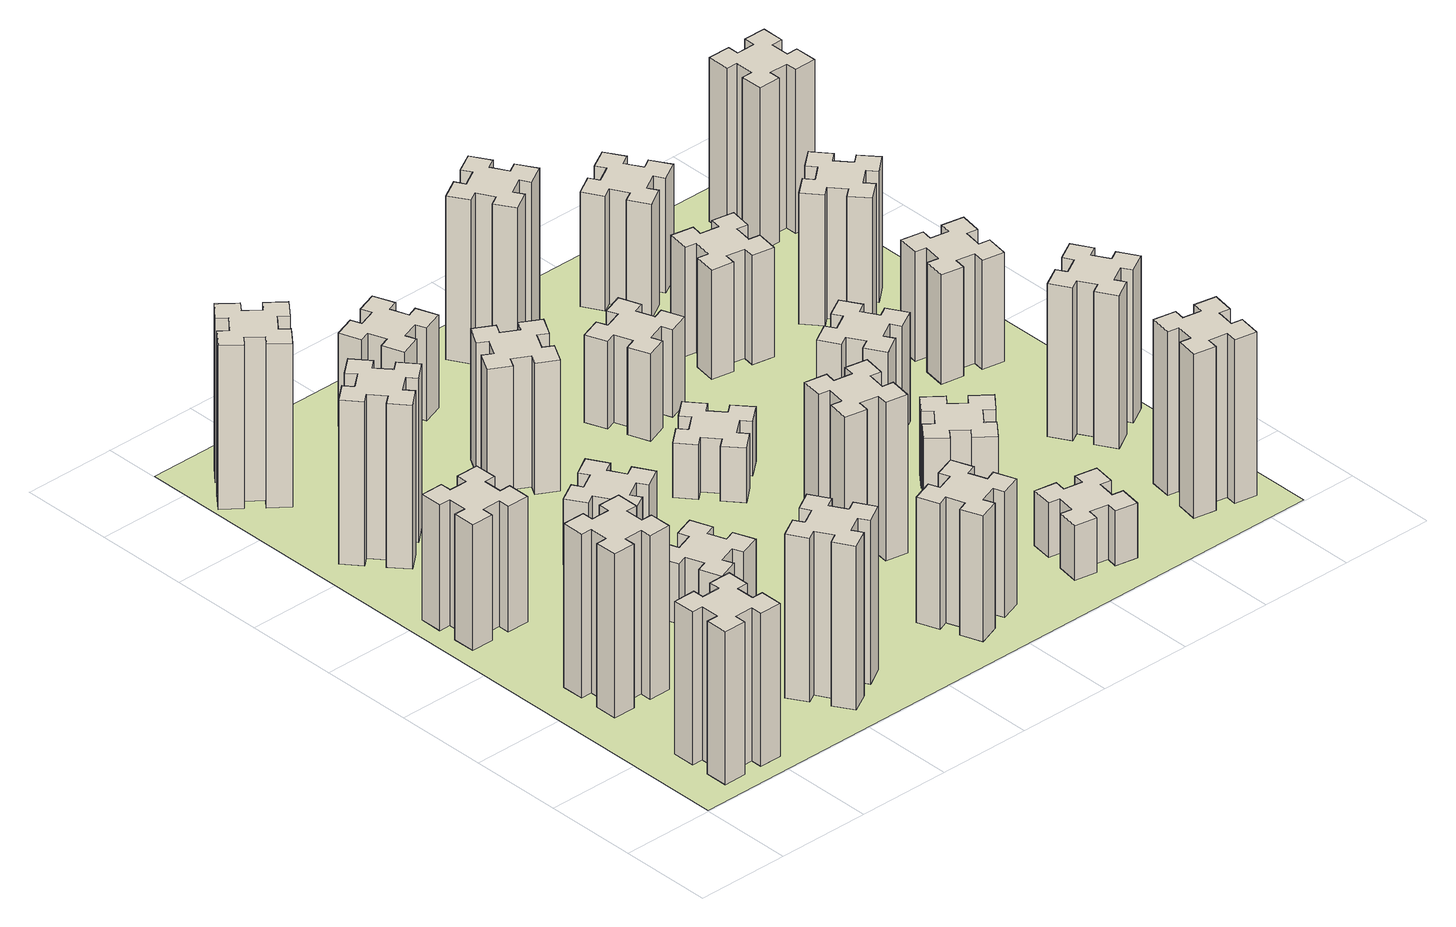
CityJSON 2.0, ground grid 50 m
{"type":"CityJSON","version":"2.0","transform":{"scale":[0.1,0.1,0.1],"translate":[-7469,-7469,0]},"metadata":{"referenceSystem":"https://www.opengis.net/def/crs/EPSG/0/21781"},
"CityObjects":{
"building1":{"type":"Building","attributes":{"class":"1000","function":"1000","usage":"1000","yearOfConstruction":2016,"roofType":"1000","measuredHeight":84,"storeysAboveGround":30,"storeysBelowGround":0},"geometry":[{"type":"Solid","lod":"1","boundaries":[[[[0,1,2,3,4,5,6,7,8,9,10,11,12,13,14,15,16,17,18,19]],[[17,16,20,21]],[[16,15,22,20]],[[15,14,23,22]],[[14,13,24,23]],[[13,12,25,24]],[[12,11,26,25]],[[11,10,27,26]],[[10,9,28,27]],[[9,8,29,28]],[[8,7,30,29]],[[7,6,31,30]],[[6,5,32,31]],[[5,4,33,32]],[[4,3,34,33]],[[3,2,35,34]],[[2,1,36,35]],[[1,0,37,36]],[[0,19,38,37]],[[19,18,39,38]],[[18,17,21,39]],[[24,25,26,27,28,29,30,31,32,33,34,35,36,37,38,39,21,20,22,23]]]]}]},
"building2":{"type":"Building","attributes":{"class":"1000","function":"1000","usage":"1000","yearOfConstruction":2016,"roofType":"1000","measuredHeight":90,"storeysAboveGround":30,"storeysBelowGround":0},"geometry":[{"type":"Solid","lod":"1","boundaries":[[[[40,41,42,43,44,45,46,47,48,49,50,51,52,53,54,55,56,57,58,59]],[[57,56,60,61]],[[56,55,62,60]],[[55,54,63,62]],[[54,53,64,63]],[[53,52,65,64]],[[52,51,66,65]],[[51,50,67,66]],[[50,49,68,67]],[[49,48,69,68]],[[48,47,70,69]],[[47,46,71,70]],[[46,45,72,71]],[[45,44,73,72]],[[44,43,74,73]],[[43,42,75,74]],[[42,41,76,75]],[[41,40,77,76]],[[40,59,78,77]],[[59,58,79,78]],[[58,57,61,79]],[[64,65,66,67,68,69,70,71,72,73,74,75,76,77,78,79,61,60,62,63]]]]}]},
"building3":{"type":"Building","attributes":{"class":"1000","function":"1000","usage":"1000","yearOfConstruction":2016,"roofType":"1000","measuredHeight":69,"storeysAboveGround":30,"storeysBelowGround":0},"geometry":[{"type":"Solid","lod":"1","boundaries":[[[[80,81,82,83,84,85,86,87,88,89,90,91,92,93,94,95,96,97,98,99]],[[97,96,100,101]],[[96,95,102,100]],[[95,94,103,102]],[[94,93,104,103]],[[93,92,105,104]],[[92,91,106,105]],[[91,90,107,106]],[[90,89,108,107]],[[89,88,109,108]],[[88,87,110,109]],[[87,86,111,110]],[[86,85,112,111]],[[85,84,113,112]],[[84,83,114,113]],[[83,82,115,114]],[[82,81,116,115]],[[81,80,117,116]],[[80,99,118,117]],[[99,98,119,118]],[[98,97,101,119]],[[104,105,106,107,108,109,110,111,112,113,114,115,116,117,118,119,101,100,102,103]]]]}]},
"building4":{"type":"Building","attributes":{"class":"1000","function":"1000","usage":"1000","yearOfConstruction":2016,"roofType":"1000","measuredHeight":90,"storeysAboveGround":30,"storeysBelowGround":0},"geometry":[{"type":"Solid","lod":"1","boundaries":[[[[120,121,122,123,124,125,126,127,128,129,130,131,132,133,134,135,136,137,138,139]],[[137,136,140,141]],[[136,135,142,140]],[[135,134,143,142]],[[134,133,144,143]],[[133,132,145,144]],[[132,131,146,145]],[[131,130,147,146]],[[130,129,148,147]],[[129,128,149,148]],[[128,127,150,149]],[[127,126,151,150]],[[126,125,152,151]],[[125,124,153,152]],[[124,123,154,153]],[[123,122,155,154]],[[122,121,156,155]],[[121,120,157,156]],[[120,139,158,157]],[[139,138,159,158]],[[138,137,141,159]],[[144,145,146,147,148,149,150,151,152,153,154,155,156,157,158,159,141,140,142,143]]]]}]},
"building5":{"type":"Building","attributes":{"class":"1000","function":"1000","usage":"1000","yearOfConstruction":2016,"roofType":"1000","measuredHeight":90,"storeysAboveGround":30,"storeysBelowGround":0},"geometry":[{"type":"Solid","lod":"1","boundaries":[[[[160,161,162,163,164,165,166,167,168,169,170,171,172,173,174,175,176,177,178,179]],[[177,176,180,181]],[[176,175,182,180]],[[175,174,183,182]],[[174,173,184,183]],[[173,172,185,184]],[[172,171,186,185]],[[171,170,187,186]],[[170,169,188,187]],[[169,168,189,188]],[[168,167,190,189]],[[167,166,191,190]],[[166,165,192,191]],[[165,164,193,192]],[[164,163,194,193]],[[163,162,195,194]],[[162,161,196,195]],[[161,160,197,196]],[[160,179,198,197]],[[179,178,199,198]],[[178,177,181,199]],[[184,185,186,187,188,189,190,191,192,193,194,195,196,197,198,199,181,180,182,183]]]]}]},
"building6":{"type":"Building","attributes":{"class":"1000","function":"1000","usage":"1000","yearOfConstruction":2016,"roofType":"1000","measuredHeight":90,"storeysAboveGround":30,"storeysBelowGround":0},"geometry":[{"type":"Solid","lod":"1","boundaries":[[[[200,201,202,203,204,205,206,207,208,209,210,211,212,213,214,215,216,217,218,219]],[[217,216,220,221]],[[216,215,222,220]],[[215,214,223,222]],[[214,213,224,223]],[[213,212,225,224]],[[212,211,226,225]],[[211,210,227,226]],[[210,209,228,227]],[[209,208,229,228]],[[208,207,230,229]],[[207,206,231,230]],[[206,205,232,231]],[[205,204,233,232]],[[204,203,234,233]],[[203,202,235,234]],[[202,201,236,235]],[[201,200,237,236]],[[200,219,238,237]],[[219,218,239,238]],[[218,217,221,239]],[[224,225,226,227,228,229,230,231,232,233,234,235,236,237,238,239,221,220,222,223]]]]}]},
"building7":{"type":"Building","attributes":{"class":"1000","function":"1000","usage":"1000","yearOfConstruction":2016,"roofType":"1000","measuredHeight":33,"storeysAboveGround":30,"storeysBelowGround":0},"geometry":[{"type":"Solid","lod":"1","boundaries":[[[[240,241,242,243,244,245,246,247,248,249,250,251,252,253,254,255,256,257,258,259]],[[257,256,260,261]],[[256,255,262,260]],[[255,254,263,262]],[[254,253,264,263]],[[253,252,265,264]],[[252,251,266,265]],[[251,250,267,266]],[[250,249,268,267]],[[249,248,269,268]],[[248,247,270,269]],[[247,246,271,270]],[[246,245,272,271]],[[245,244,273,272]],[[244,243,274,273]],[[243,242,275,274]],[[242,241,276,275]],[[241,240,277,276]],[[240,259,278,277]],[[259,258,279,278]],[[258,257,261,279]],[[264,265,266,267,268,269,270,271,272,273,274,275,276,277,278,279,261,260,262,263]]]]}]},
"building8":{"type":"Building","attributes":{"class":"1000","function":"1000","usage":"1000","yearOfConstruction":2016,"roofType":"1000","measuredHeight":36,"storeysAboveGround":30,"storeysBelowGround":0},"geometry":[{"type":"Solid","lod":"1","boundaries":[[[[280,281,282,283,284,285,286,287,288,289,290,291,292,293,294,295,296,297,298,299]],[[297,296,300,301]],[[296,295,302,300]],[[295,294,303,302]],[[294,293,304,303]],[[293,292,305,304]],[[292,291,306,305]],[[291,290,307,306]],[[290,289,308,307]],[[289,288,309,308]],[[288,287,310,309]],[[287,286,311,310]],[[286,285,312,311]],[[285,284,313,312]],[[284,283,314,313]],[[283,282,315,314]],[[282,281,316,315]],[[281,280,317,316]],[[280,299,318,317]],[[299,298,319,318]],[[298,297,301,319]],[[304,305,306,307,308,309,310,311,312,313,314,315,316,317,318,319,301,300,302,303]]]]}]},
"building9":{"type":"Building","attributes":{"class":"1000","function":"1000","usage":"1000","yearOfConstruction":2016,"roofType":"1000","measuredHeight":72,"storeysAboveGround":30,"storeysBelowGround":0},"geometry":[{"type":"Solid","lod":"1","boundaries":[[[[320,321,322,323,324,325,326,327,328,329,330,331,332,333,334,335,336,337,338,339]],[[337,336,340,341]],[[336,335,342,340]],[[335,334,343,342]],[[334,333,344,343]],[[333,332,345,344]],[[332,331,346,345]],[[331,330,347,346]],[[330,329,348,347]],[[329,328,349,348]],[[328,327,350,349]],[[327,326,351,350]],[[326,325,352,351]],[[325,324,353,352]],[[324,323,354,353]],[[323,322,355,354]],[[322,321,356,355]],[[321,320,357,356]],[[320,339,358,357]],[[339,338,359,358]],[[338,337,341,359]],[[344,345,346,347,348,349,350,351,352,353,354,355,356,357,358,359,341,340,342,343]]]]}]},
"building10":{"type":"Building","attributes":{"class":"1000","function":"1000","usage":"1000","yearOfConstruction":2016,"roofType":"1000","measuredHeight":69,"storeysAboveGround":30,"storeysBelowGround":0},"geometry":[{"type":"Solid","lod":"1","boundaries":[[[[360,361,362,363,364,365,366,367,368,369,370,371,372,373,374,375,376,377,378,379]],[[377,376,380,381]],[[376,375,382,380]],[[375,374,383,382]],[[374,373,384,383]],[[373,372,385,384]],[[372,371,386,385]],[[371,370,387,386]],[[370,369,388,387]],[[369,368,389,388]],[[368,367,390,389]],[[367,366,391,390]],[[366,365,392,391]],[[365,364,393,392]],[[364,363,394,393]],[[363,362,395,394]],[[362,361,396,395]],[[361,360,397,396]],[[360,379,398,397]],[[379,378,399,398]],[[378,377,381,399]],[[384,385,386,387,388,389,390,391,392,393,394,395,396,397,398,399,381,380,382,383]]]]}]},
"building11":{"type":"Building","attributes":{"class":"1000","function":"1000","usage":"1000","yearOfConstruction":2016,"roofType":"1000","measuredHeight":51,"storeysAboveGround":30,"storeysBelowGround":0},"geometry":[{"type":"Solid","lod":"1","boundaries":[[[[400,401,402,403,404,405,406,407,408,409,410,411,412,413,414,415,416,417,418,419]],[[417,416,420,421]],[[416,415,422,420]],[[415,414,423,422]],[[414,413,424,423]],[[413,412,425,424]],[[412,411,426,425]],[[411,410,427,426]],[[410,409,428,427]],[[409,408,429,428]],[[408,407,430,429]],[[407,406,431,430]],[[406,405,432,431]],[[405,404,433,432]],[[404,403,434,433]],[[403,402,435,434]],[[402,401,436,435]],[[401,400,437,436]],[[400,419,438,437]],[[419,418,439,438]],[[418,417,421,439]],[[424,425,426,427,428,429,430,431,432,433,434,435,436,437,438,439,421,420,422,423]]]]}]},
"building12":{"type":"Building","attributes":{"class":"1000","function":"1000","usage":"1000","yearOfConstruction":2016,"roofType":"1000","measuredHeight":87,"storeysAboveGround":30,"storeysBelowGround":0},"geometry":[{"type":"Solid","lod":"1","boundaries":[[[[440,441,442,443,444,445,446,447,448,449,450,451,452,453,454,455,456,457,458,459]],[[457,456,460,461]],[[456,455,462,460]],[[455,454,463,462]],[[454,453,464,463]],[[453,452,465,464]],[[452,451,466,465]],[[451,450,467,466]],[[450,449,468,467]],[[449,448,469,468]],[[448,447,470,469]],[[447,446,471,470]],[[446,445,472,471]],[[445,444,473,472]],[[444,443,474,473]],[[443,442,475,474]],[[442,441,476,475]],[[441,440,477,476]],[[440,459,478,477]],[[459,458,479,478]],[[458,457,461,479]],[[464,465,466,467,468,469,470,471,472,473,474,475,476,477,478,479,461,460,462,463]]]]}]},
"building13":{"type":"Building","attributes":{"class":"1000","function":"1000","usage":"1000","yearOfConstruction":2016,"roofType":"1000","measuredHeight":30,"storeysAboveGround":30,"storeysBelowGround":0},"geometry":[{"type":"Solid","lod":"1","boundaries":[[[[480,481,482,483,484,485,486,487,488,489,490,491,492,493,494,495,496,497,498,499]],[[497,496,500,501]],[[496,495,502,500]],[[495,494,503,502]],[[494,493,504,503]],[[493,492,505,504]],[[492,491,506,505]],[[491,490,507,506]],[[490,489,508,507]],[[489,488,509,508]],[[488,487,510,509]],[[487,486,511,510]],[[486,485,512,511]],[[485,484,513,512]],[[484,483,514,513]],[[483,482,515,514]],[[482,481,516,515]],[[481,480,517,516]],[[480,499,518,517]],[[499,498,519,518]],[[498,497,501,519]],[[504,505,506,507,508,509,510,511,512,513,514,515,516,517,518,519,501,500,502,503]]]]}]},
"building14":{"type":"Building","attributes":{"class":"1000","function":"1000","usage":"1000","yearOfConstruction":2016,"roofType":"1000","measuredHeight":48,"storeysAboveGround":30,"storeysBelowGround":0},"geometry":[{"type":"Solid","lod":"1","boundaries":[[[[520,521,522,523,524,525,526,527,528,529,530,531,532,533,534,535,536,537,538,539]],[[537,536,540,541]],[[536,535,542,540]],[[535,534,543,542]],[[534,533,544,543]],[[533,532,545,544]],[[532,531,546,545]],[[531,530,547,546]],[[530,529,548,547]],[[529,528,549,548]],[[528,527,550,549]],[[527,526,551,550]],[[526,525,552,551]],[[525,524,553,552]],[[524,523,554,553]],[[523,522,555,554]],[[522,521,556,555]],[[521,520,557,556]],[[520,539,558,557]],[[539,538,559,558]],[[538,537,541,559]],[[544,545,546,547,548,549,550,551,552,553,554,555,556,557,558,559,541,540,542,543]]]]}]},
"building15":{"type":"Building","attributes":{"class":"1000","function":"1000","usage":"1000","yearOfConstruction":2016,"roofType":"1000","measuredHeight":30,"storeysAboveGround":30,"storeysBelowGround":0},"geometry":[{"type":"Solid","lod":"1","boundaries":[[[[560,561,562,563,564,565,566,567,568,569,570,571,572,573,574,575,576,577,578,579]],[[577,576,580,581]],[[576,575,582,580]],[[575,574,583,582]],[[574,573,584,583]],[[573,572,585,584]],[[572,571,586,585]],[[571,570,587,586]],[[570,569,588,587]],[[569,568,589,588]],[[568,567,590,589]],[[567,566,591,590]],[[566,565,592,591]],[[565,564,593,592]],[[564,563,594,593]],[[563,562,595,594]],[[562,561,596,595]],[[561,560,597,596]],[[560,579,598,597]],[[579,578,599,598]],[[578,577,581,599]],[[584,585,586,587,588,589,590,591,592,593,594,595,596,597,598,599,581,580,582,583]]]]}]},
"building16":{"type":"Building","attributes":{"class":"1000","function":"1000","usage":"1000","yearOfConstruction":2016,"roofType":"1000","measuredHeight":90,"storeysAboveGround":30,"storeysBelowGround":0},"geometry":[{"type":"Solid","lod":"1","boundaries":[[[[600,601,602,603,604,605,606,607,608,609,610,611,612,613,614,615,616,617,618,619]],[[617,616,620,621]],[[616,615,622,620]],[[615,614,623,622]],[[614,613,624,623]],[[613,612,625,624]],[[612,611,626,625]],[[611,610,627,626]],[[610,609,628,627]],[[609,608,629,628]],[[608,607,630,629]],[[607,606,631,630]],[[606,605,632,631]],[[605,604,633,632]],[[604,603,634,633]],[[603,602,635,634]],[[602,601,636,635]],[[601,600,637,636]],[[600,619,638,637]],[[619,618,639,638]],[[618,617,621,639]],[[624,625,626,627,628,629,630,631,632,633,634,635,636,637,638,639,621,620,622,623]]]]}]},
"building17":{"type":"Building","attributes":{"class":"1000","function":"1000","usage":"1000","yearOfConstruction":2016,"roofType":"1000","measuredHeight":42,"storeysAboveGround":30,"storeysBelowGround":0},"geometry":[{"type":"Solid","lod":"1","boundaries":[[[[640,641,642,643,644,645,646,647,648,649,650,651,652,653,654,655,656,657,658,659]],[[657,656,660,661]],[[656,655,662,660]],[[655,654,663,662]],[[654,653,664,663]],[[653,652,665,664]],[[652,651,666,665]],[[651,650,667,666]],[[650,649,668,667]],[[649,648,669,668]],[[648,647,670,669]],[[647,646,671,670]],[[646,645,672,671]],[[645,644,673,672]],[[644,643,674,673]],[[643,642,675,674]],[[642,641,676,675]],[[641,640,677,676]],[[640,659,678,677]],[[659,658,679,678]],[[658,657,661,679]],[[664,665,666,667,668,669,670,671,672,673,674,675,676,677,678,679,661,660,662,663]]]]}]},
"building18":{"type":"Building","attributes":{"class":"1000","function":"1000","usage":"1000","yearOfConstruction":2016,"roofType":"1000","measuredHeight":60,"storeysAboveGround":30,"storeysBelowGround":0},"geometry":[{"type":"Solid","lod":"1","boundaries":[[[[680,681,682,683,684,685,686,687,688,689,690,691,692,693,694,695,696,697,698,699]],[[697,696,700,701]],[[696,695,702,700]],[[695,694,703,702]],[[694,693,704,703]],[[693,692,705,704]],[[692,691,706,705]],[[691,690,707,706]],[[690,689,708,707]],[[689,688,709,708]],[[688,687,710,709]],[[687,686,711,710]],[[686,685,712,711]],[[685,684,713,712]],[[684,683,714,713]],[[683,682,715,714]],[[682,681,716,715]],[[681,680,717,716]],[[680,699,718,717]],[[699,698,719,718]],[[698,697,701,719]],[[704,705,706,707,708,709,710,711,712,713,714,715,716,717,718,719,701,700,702,703]]]]}]},
"building19":{"type":"Building","attributes":{"class":"1000","function":"1000","usage":"1000","yearOfConstruction":2016,"roofType":"1000","measuredHeight":60,"storeysAboveGround":30,"storeysBelowGround":0},"geometry":[{"type":"Solid","lod":"1","boundaries":[[[[720,721,722,723,724,725,726,727,728,729,730,731,732,733,734,735,736,737,738,739]],[[737,736,740,741]],[[736,735,742,740]],[[735,734,743,742]],[[734,733,744,743]],[[733,732,745,744]],[[732,731,746,745]],[[731,730,747,746]],[[730,729,748,747]],[[729,728,749,748]],[[728,727,750,749]],[[727,726,751,750]],[[726,725,752,751]],[[725,724,753,752]],[[724,723,754,753]],[[723,722,755,754]],[[722,721,756,755]],[[721,720,757,756]],[[720,739,758,757]],[[739,738,759,758]],[[738,737,741,759]],[[744,745,746,747,748,749,750,751,752,753,754,755,756,757,758,759,741,740,742,743]]]]}]},
"building20":{"type":"Building","attributes":{"class":"1000","function":"1000","usage":"1000","yearOfConstruction":2016,"roofType":"1000","measuredHeight":90,"storeysAboveGround":30,"storeysBelowGround":0},"geometry":[{"type":"Solid","lod":"1","boundaries":[[[[760,761,762,763,764,765,766,767,768,769,770,771,772,773,774,775,776,777,778,779]],[[777,776,780,781]],[[776,775,782,780]],[[775,774,783,782]],[[774,773,784,783]],[[773,772,785,784]],[[772,771,786,785]],[[771,770,787,786]],[[770,769,788,787]],[[769,768,789,788]],[[768,767,790,789]],[[767,766,791,790]],[[766,765,792,791]],[[765,764,793,792]],[[764,763,794,793]],[[763,762,795,794]],[[762,761,796,795]],[[761,760,797,796]],[[760,779,798,797]],[[779,778,799,798]],[[778,777,781,799]],[[784,785,786,787,788,789,790,791,792,793,794,795,796,797,798,799,781,780,782,783]]]]}]},
"building21":{"type":"Building","attributes":{"class":"1000","function":"1000","usage":"1000","yearOfConstruction":2016,"roofType":"1000","measuredHeight":63,"storeysAboveGround":30,"storeysBelowGround":0},"geometry":[{"type":"Solid","lod":"1","boundaries":[[[[800,801,802,803,804,805,806,807,808,809,810,811,812,813,814,815,816,817,818,819]],[[817,816,820,821]],[[816,815,822,820]],[[815,814,823,822]],[[814,813,824,823]],[[813,812,825,824]],[[812,811,826,825]],[[811,810,827,826]],[[810,809,828,827]],[[809,808,829,828]],[[808,807,830,829]],[[807,806,831,830]],[[806,805,832,831]],[[805,804,833,832]],[[804,803,834,833]],[[803,802,835,834]],[[802,801,836,835]],[[801,800,837,836]],[[800,819,838,837]],[[819,818,839,838]],[[818,817,821,839]],[[824,825,826,827,828,829,830,831,832,833,834,835,836,837,838,839,821,820,822,823]]]]}]},
"building22":{"type":"Building","attributes":{"class":"1000","function":"1000","usage":"1000","yearOfConstruction":2016,"roofType":"1000","measuredHeight":84,"storeysAboveGround":30,"storeysBelowGround":0},"geometry":[{"type":"Solid","lod":"1","boundaries":[[[[840,841,842,843,844,845,846,847,848,849,850,851,852,853,854,855,856,857,858,859]],[[857,856,860,861]],[[856,855,862,860]],[[855,854,863,862]],[[854,853,864,863]],[[853,852,865,864]],[[852,851,866,865]],[[851,850,867,866]],[[850,849,868,867]],[[849,848,869,868]],[[848,847,870,869]],[[847,846,871,870]],[[846,845,872,871]],[[845,844,873,872]],[[844,843,874,873]],[[843,842,875,874]],[[842,841,876,875]],[[841,840,877,876]],[[840,859,878,877]],[[859,858,879,878]],[[858,857,861,879]],[[864,865,866,867,868,869,870,871,872,873,874,875,876,877,878,879,861,860,862,863]]]]}]},
"building23":{"type":"Building","attributes":{"class":"1000","function":"1000","usage":"1000","yearOfConstruction":2016,"roofType":"1000","measuredHeight":60,"storeysAboveGround":30,"storeysBelowGround":0},"geometry":[{"type":"Solid","lod":"1","boundaries":[[[[880,881,882,883,884,885,886,887,888,889,890,891,892,893,894,895,896,897,898,899]],[[897,896,900,901]],[[896,895,902,900]],[[895,894,903,902]],[[894,893,904,903]],[[893,892,905,904]],[[892,891,906,905]],[[891,890,907,906]],[[890,889,908,907]],[[889,888,909,908]],[[888,887,910,909]],[[887,886,911,910]],[[886,885,912,911]],[[885,884,913,912]],[[884,883,914,913]],[[883,882,915,914]],[[882,881,916,915]],[[881,880,917,916]],[[880,899,918,917]],[[899,898,919,918]],[[898,897,901,919]],[[904,905,906,907,908,909,910,911,912,913,914,915,916,917,918,919,901,900,902,903]]]]}]},
"building24":{"type":"Building","attributes":{"class":"1000","function":"1000","usage":"1000","yearOfConstruction":2016,"roofType":"1000","measuredHeight":72,"storeysAboveGround":30,"storeysBelowGround":0},"geometry":[{"type":"Solid","lod":"1","boundaries":[[[[920,921,922,923,924,925,926,927,928,929,930,931,932,933,934,935,936,937,938,939]],[[937,936,940,941]],[[936,935,942,940]],[[935,934,943,942]],[[934,933,944,943]],[[933,932,945,944]],[[932,931,946,945]],[[931,930,947,946]],[[930,929,948,947]],[[929,928,949,948]],[[928,927,950,949]],[[927,926,951,950]],[[926,925,952,951]],[[925,924,953,952]],[[924,923,954,953]],[[923,922,955,954]],[[922,921,956,955]],[[921,920,957,956]],[[920,939,958,957]],[[939,938,959,958]],[[938,937,941,959]],[[944,945,946,947,948,949,950,951,952,953,954,955,956,957,958,959,941,940,942,943]]]]}]},
"building25":{"type":"Building","attributes":{"class":"1000","function":"1000","usage":"1000","yearOfConstruction":2016,"roofType":"1000","measuredHeight":90,"storeysAboveGround":30,"storeysBelowGround":0},"geometry":[{"type":"Solid","lod":"1","boundaries":[[[[960,961,962,963,964,965,966,967,968,969,970,971,972,973,974,975,976,977,978,979]],[[977,976,980,981]],[[976,975,982,980]],[[975,974,983,982]],[[974,973,984,983]],[[973,972,985,984]],[[972,971,986,985]],[[971,970,987,986]],[[970,969,988,987]],[[969,968,989,988]],[[968,967,990,989]],[[967,966,991,990]],[[966,965,992,991]],[[965,964,993,992]],[[964,963,994,993]],[[963,962,995,994]],[[962,961,996,995]],[[961,960,997,996]],[[960,979,998,997]],[[979,978,999,998]],[[978,977,981,999]],[[984,985,986,987,988,989,990,991,992,993,994,995,996,997,998,999,981,980,982,983]]]]}]},
"landuse1":{"type":"LandUse","attributes":{"name":"plot1","function":"1010"},"geometry":[{"type":"MultiSurface","lod":"1","boundaries":[[[1000,1001,1002,1003]]]}]}
},
"vertices":[
[265,325,0],[265,225,0],[205,225,0],[205,105,0],[325,105,0],[325,165,0],[425,165,0],[425,105,0],[545,105,0],[545,225,0],[485,225,0],[485,325,0],[545,325,0],[545,445,0],[425,445,0],[425,385,0],[325,385,0],[325,445,0],[205,445,0],[205,325,0],[325,385,840],[325,445,840],[425,385,840],[425,445,840],[545,445,840],[545,325,840],[485,325,840],[485,225,840],[545,225,840],[545,105,840],[425,105,840],[425,165,840],[325,165,840],[325,105,840],[205,105,840],[205,225,840],[265,225,840],[265,325,840],[205,325,840],[205,445,840],
[265,1065,0],[265,965,0],[205,965,0],[205,845,0],[325,845,0],[325,905,0],[425,905,0],[425,845,0],[545,845,0],[545,965,0],[485,965,0],[485,1065,0],[545,1065,0],[545,1185,0],[425,1185,0],[425,1125,0],[325,1125,0],[325,1185,0],[205,1185,0],[205,1065,0],[325,1125,900],[325,1185,900],[425,1125,900],[425,1185,900],[545,1185,900],[545,1065,900],[485,1065,900],[485,965,900],[545,965,900],[545,845,900],[425,845,900],[425,905,900],[325,905,900],[325,845,900],[205,845,900],[205,965,900],[265,965,900],[265,1065,900],[205,1065,900],[205,1185,900],
[325,1965,0],[225,1965,0],[225,2025,0],[105,2025,0],[105,1905,0],[165,1905,0],[165,1805,0],[105,1805,0],[105,1685,0],[225,1685,0],[225,1745,0],[325,1745,0],[325,1685,0],[445,1685,0],[445,1805,0],[385,1805,0],[385,1905,0],[445,1905,0],[445,2025,0],[325,2025,0],[385,1905,690],[445,1905,690],[385,1805,690],[445,1805,690],[445,1685,690],[325,1685,690],[325,1745,690],[225,1745,690],[225,1685,690],[105,1685,690],[105,1805,690],[165,1805,690],[165,1905,690],[105,1905,690],[105,2025,690],[225,2025,690],[225,1965,690],[325,1965,690],[325,2025,690],[445,2025,690],
[492,2628,0],[427,2704,0],[473,2743,0],[396,2835,0],[304,2758,0],[343,2712,0],[266,2647,0],[228,2693,0],[136,2616,0],[213,2524,0],[259,2563,0],[323,2486,0],[277,2448,0],[354,2356,0],[446,2433,0],[408,2479,0],[484,2543,0],[523,2497,0],[615,2574,0],[538,2666,0],[484,2543,900],[523,2497,900],[408,2479,900],[446,2433,900],[354,2356,900],[277,2448,900],[323,2486,900],[259,2563,900],[213,2524,900],[136,2616,900],[228,2693,900],[266,2647,900],[343,2712,900],[304,2758,900],[396,2835,900],[473,2743,900],[427,2704,900],[492,2628,900],[538,2666,900],[615,2574,900],
[1127,255,0],[1214,305,0],[1244,253,0],[1348,313,0],[1288,417,0],[1236,387,0],[1186,474,0],[1238,504,0],[1178,608,0],[1074,548,0],[1104,496,0],[1017,446,0],[987,498,0],[883,438,0],[943,334,0],[995,364,0],[1045,277,0],[993,247,0],[1053,143,0],[1157,203,0],[1045,277,900],[993,247,900],[995,364,900],[943,334,900],[883,438,900],[987,498,900],[1017,446,900],[1104,496,900],[1074,548,900],[1178,608,900],[1238,504,900],[1186,474,900],[1236,387,900],[1288,417,900],[1348,313,900],[1244,253,900],[1214,305,900],[1127,255,900],[1157,203,900],[1053,143,900],
[384,3387,0],[308,3452,0],[346,3498,0],[254,3575,0],[177,3483,0],[223,3444,0],[159,3368,0],[113,3406,0],[36,3314,0],[128,3237,0],[166,3283,0],[243,3219,0],[204,3173,0],[296,3096,0],[373,3188,0],[327,3226,0],[392,3303,0],[438,3264,0],[515,3356,0],[423,3433,0],[392,3303,900],[438,3264,900],[327,3226,900],[373,3188,900],[296,3096,900],[204,3173,900],[243,3219,900],[166,3283,900],[128,3237,900],[36,3314,900],[113,3406,900],[159,3368,900],[223,3444,900],[177,3483,900],[254,3575,900],[346,3498,900],[308,3452,900],[384,3387,900],[423,3433,900],[515,3356,900],
[1125,1336,0],[1031,1302,0],[1010,1358,0],[897,1317,0],[939,1204,0],[995,1225,0],[1029,1131,0],[973,1110,0],[1014,997,0],[1127,1039,0],[1106,1095,0],[1200,1129,0],[1220,1073,0],[1333,1114,0],[1292,1227,0],[1236,1206,0],[1202,1300,0],[1258,1320,0],[1217,1433,0],[1104,1392,0],[1202,1300,330],[1258,1320,330],[1236,1206,330],[1292,1227,330],[1333,1114,330],[1220,1073,330],[1200,1129,330],[1106,1095,330],[1127,1039,330],[1014,997,330],[973,1110,330],[1029,1131,330],[995,1225,330],[939,1204,330],[897,1317,330],[1010,1358,330],[1031,1302,330],[1125,1336,330],[1104,1392,330],[1217,1433,330],
[995,1844,0],[1045,1757,0],[993,1727,0],[1053,1623,0],[1157,1683,0],[1127,1735,0],[1214,1785,0],[1244,1733,0],[1348,1793,0],[1288,1897,0],[1236,1867,0],[1186,1954,0],[1238,1984,0],[1178,2088,0],[1074,2028,0],[1104,1976,0],[1017,1926,0],[987,1978,0],[883,1918,0],[943,1814,0],[1017,1926,360],[987,1978,360],[1104,1976,360],[1074,2028,360],[1178,2088,360],[1238,1984,360],[1186,1954,360],[1236,1867,360],[1288,1897,360],[1348,1793,360],[1244,1733,360],[1214,1785,360],[1127,1735,360],[1157,1683,360],[1053,1623,360],[993,1727,360],[1045,1757,360],[995,1844,360],[943,1814,360],[883,1918,360],
[1314,2666,0],[1227,2716,0],[1257,2768,0],[1153,2828,0],[1093,2724,0],[1145,2694,0],[1095,2607,0],[1043,2637,0],[983,2533,0],[1087,2473,0],[1117,2525,0],[1204,2475,0],[1174,2423,0],[1278,2363,0],[1338,2467,0],[1286,2497,0],[1336,2584,0],[1388,2554,0],[1448,2658,0],[1344,2718,0],[1336,2584,720],[1388,2554,720],[1286,2497,720],[1338,2467,720],[1278,2363,720],[1174,2423,720],[1204,2475,720],[1117,2525,720],[1087,2473,720],[983,2533,720],[1043,2637,720],[1095,2607,720],[1145,2694,720],[1093,2724,720],[1153,2828,720],[1257,2768,720],[1227,2716,720],[1314,2666,720],[1344,2718,720],[1448,2658,720],
[1965,496,0],[1871,462,0],[1850,518,0],[1737,477,0],[1779,364,0],[1835,385,0],[1869,291,0],[1813,270,0],[1854,157,0],[1967,199,0],[1946,255,0],[2040,289,0],[2060,233,0],[2173,274,0],[2132,387,0],[2076,366,0],[2042,460,0],[2098,480,0],[2057,593,0],[1944,552,0],[2042,460,690],[2098,480,690],[2076,366,690],[2132,387,690],[2173,274,690],[2060,233,690],[2040,289,690],[1946,255,690],[1967,199,690],[1854,157,690],[1813,270,690],[1869,291,690],[1835,385,690],[1779,364,690],[1737,477,690],[1850,518,690],[1871,462,690],[1965,496,690],[1944,552,690],[2057,593,690],
[1125,3456,0],[1031,3422,0],[1010,3478,0],[897,3437,0],[939,3324,0],[995,3345,0],[1029,3251,0],[973,3230,0],[1014,3117,0],[1127,3159,0],[1106,3215,0],[1200,3249,0],[1220,3193,0],[1333,3234,0],[1292,3347,0],[1236,3326,0],[1202,3420,0],[1258,3440,0],[1217,3553,0],[1104,3512,0],[1202,3420,510],[1258,3440,510],[1236,3326,510],[1292,3347,510],[1333,3234,510],[1220,3193,510],[1200,3249,510],[1106,3215,510],[1127,3159,510],[1014,3117,510],[973,3230,510],[1029,3251,510],[995,3345,510],[939,3324,510],[897,3437,510],[1010,3478,510],[1031,3422,510],[1125,3456,510],[1104,3512,510],[1217,3553,510],
[2055,1047,0],[2072,1145,0],[2131,1135,0],[2152,1253,0],[2034,1274,0],[2024,1215,0],[1925,1232,0],[1936,1291,0],[1817,1312,0],[1797,1194,0],[1856,1184,0],[1838,1085,0],[1779,1096,0],[1758,977,0],[1877,957,0],[1887,1016,0],[1985,998,0],[1975,939,0],[2093,918,0],[2114,1037,0],[1985,998,870],[1975,939,870],[1887,1016,870],[1877,957,870],[1758,977,870],[1779,1096,870],[1838,1085,870],[1856,1184,870],[1797,1194,870],[1817,1312,870],[1936,1291,870],[1925,1232,870],[2024,1215,870],[2034,1274,870],[2152,1253,870],[2131,1135,870],[2072,1145,870],[2055,1047,870],[2114,1037,870],[2093,918,870],
[1972,1988,0],[1907,2064,0],[1953,2103,0],[1876,2195,0],[1784,2118,0],[1823,2072,0],[1746,2007,0],[1708,2053,0],[1616,1976,0],[1693,1884,0],[1739,1923,0],[1803,1846,0],[1757,1808,0],[1834,1716,0],[1926,1793,0],[1888,1839,0],[1964,1903,0],[2003,1857,0],[2095,1934,0],[2018,2026,0],[1964,1903,300],[2003,1857,300],[1888,1839,300],[1926,1793,300],[1834,1716,300],[1757,1808,300],[1803,1846,300],[1739,1923,300],[1693,1884,300],[1616,1976,300],[1708,2053,300],[1746,2007,300],[1823,2072,300],[1784,2118,300],[1876,2195,300],[1953,2103,300],[1907,2064,300],[1972,1988,300],[2018,2026,300],[2095,1934,300],
[1946,2475,0],[2040,2509,0],[2060,2453,0],[2173,2494,0],[2132,2607,0],[2076,2586,0],[2042,2680,0],[2098,2700,0],[2057,2813,0],[1944,2772,0],[1965,2716,0],[1871,2682,0],[1850,2738,0],[1737,2697,0],[1779,2584,0],[1835,2605,0],[1869,2511,0],[1813,2490,0],[1854,2377,0],[1967,2419,0],[1869,2511,480],[1813,2490,480],[1835,2605,480],[1779,2584,480],[1737,2697,480],[1850,2738,480],[1871,2682,480],[1965,2716,480],[1944,2772,480],[2057,2813,480],[2098,2700,480],[2042,2680,480],[2076,2586,480],[2132,2607,480],[2173,2494,480],[2060,2453,480],[2040,2509,480],[1946,2475,480],[1967,2419,480],[1854,2377,480],
[2596,444,0],[2578,345,0],[2519,356,0],[2498,237,0],[2617,217,0],[2627,276,0],[2725,258,0],[2715,199,0],[2833,178,0],[2854,297,0],[2795,307,0],[2812,405,0],[2871,395,0],[2892,513,0],[2774,534,0],[2764,475,0],[2665,492,0],[2676,551,0],[2557,572,0],[2537,454,0],[2665,492,300],[2676,551,300],[2764,475,300],[2774,534,300],[2892,513,300],[2871,395,300],[2812,405,300],[2795,307,300],[2854,297,300],[2833,178,300],[2715,199,300],[2725,258,300],[2627,276,300],[2617,217,300],[2498,237,300],[2519,356,300],[2578,345,300],[2596,444,300],[2537,454,300],[2557,572,300],
[1844,3556,0],[1757,3506,0],[1727,3558,0],[1623,3498,0],[1683,3394,0],[1735,3424,0],[1785,3337,0],[1733,3307,0],[1793,3203,0],[1897,3263,0],[1867,3315,0],[1954,3365,0],[1984,3313,0],[2088,3373,0],[2028,3477,0],[1976,3447,0],[1926,3534,0],[1978,3564,0],[1918,3668,0],[1814,3608,0],[1926,3534,900],[1978,3564,900],[1976,3447,900],[2028,3477,900],[2088,3373,900],[1984,3313,900],[1954,3365,900],[1867,3315,900],[1897,3263,900],[1793,3203,900],[1733,3307,900],[1785,3337,900],[1735,3424,900],[1683,3394,900],[1623,3498,900],[1727,3558,900],[1757,3506,900],[1844,3556,900],[1814,3608,900],[1918,3668,900],
[2647,1006,0],[2712,1083,0],[2758,1044,0],[2835,1136,0],[2743,1213,0],[2704,1167,0],[2628,1232,0],[2666,1278,0],[2574,1355,0],[2497,1263,0],[2543,1224,0],[2479,1148,0],[2433,1186,0],[2356,1094,0],[2448,1017,0],[2486,1063,0],[2563,999,0],[2524,953,0],[2616,876,0],[2693,968,0],[2563,999,420],[2524,953,420],[2486,1063,420],[2448,1017,420],[2356,1094,420],[2433,1186,420],[2479,1148,420],[2543,1224,420],[2497,1263,420],[2574,1355,420],[2666,1278,420],[2628,1232,420],[2704,1167,420],[2743,1213,420],[2835,1136,420],[2758,1044,420],[2712,1083,420],[2647,1006,420],[2693,968,420],[2616,876,420],
[2475,1744,0],[2525,1657,0],[2473,1627,0],[2533,1523,0],[2637,1583,0],[2607,1635,0],[2694,1685,0],[2724,1633,0],[2828,1693,0],[2768,1797,0],[2716,1767,0],[2666,1854,0],[2718,1884,0],[2658,1988,0],[2554,1928,0],[2584,1876,0],[2497,1826,0],[2467,1878,0],[2363,1818,0],[2423,1714,0],[2497,1826,600],[2467,1878,600],[2584,1876,600],[2554,1928,600],[2658,1988,600],[2718,1884,600],[2666,1854,600],[2716,1767,600],[2768,1797,600],[2828,1693,600],[2724,1633,600],[2694,1685,600],[2607,1635,600],[2637,1583,600],[2533,1523,600],[2473,1627,600],[2525,1657,600],[2475,1744,600],[2423,1714,600],[2363,1818,600],
[2664,2795,0],[2565,2812,0],[2576,2871,0],[2457,2892,0],[2437,2774,0],[2496,2764,0],[2478,2665,0],[2419,2676,0],[2398,2557,0],[2517,2537,0],[2527,2596,0],[2625,2578,0],[2615,2519,0],[2733,2498,0],[2754,2617,0],[2695,2627,0],[2712,2725,0],[2771,2715,0],[2792,2833,0],[2674,2854,0],[2712,2725,600],[2771,2715,600],[2695,2627,600],[2754,2617,600],[2733,2498,600],[2615,2519,600],[2625,2578,600],[2527,2596,600],[2517,2537,600],[2398,2557,600],[2419,2676,600],[2478,2665,600],[2496,2764,600],[2437,2774,600],[2457,2892,600],[2576,2871,600],[2565,2812,600],[2664,2795,600],[2674,2854,600],[2792,2833,600],
[3504,475,0],[3405,492,0],[3416,551,0],[3297,572,0],[3277,454,0],[3336,444,0],[3318,345,0],[3259,356,0],[3238,237,0],[3357,217,0],[3367,276,0],[3465,258,0],[3455,199,0],[3573,178,0],[3594,297,0],[3535,307,0],[3552,405,0],[3611,395,0],[3632,513,0],[3514,534,0],[3552,405,900],[3611,395,900],[3535,307,900],[3594,297,900],[3573,178,900],[3455,199,900],[3465,258,900],[3367,276,900],[3357,217,900],[3238,237,900],[3259,356,900],[3318,345,900],[3336,444,900],[3277,454,900],[3297,572,900],[3416,551,900],[3405,492,900],[3504,475,900],[3514,534,900],[3632,513,900],
[2716,3347,0],[2666,3434,0],[2718,3464,0],[2658,3568,0],[2554,3508,0],[2584,3456,0],[2497,3406,0],[2467,3458,0],[2363,3398,0],[2423,3294,0],[2475,3324,0],[2525,3237,0],[2473,3207,0],[2533,3103,0],[2637,3163,0],[2607,3215,0],[2694,3265,0],[2724,3213,0],[2828,3273,0],[2768,3377,0],[2694,3265,630],[2724,3213,630],[2607,3215,630],[2637,3163,630],[2533,3103,630],[2473,3207,630],[2525,3237,630],[2475,3324,630],[2423,3294,630],[2363,3398,630],[2467,3458,630],[2497,3406,630],[2584,3456,630],[2554,3508,630],[2658,3568,630],[2718,3464,630],[2666,3434,630],[2716,3347,630],[2768,3377,630],[2828,3273,630],
[3315,1104,0],[3365,1017,0],[3313,987,0],[3373,883,0],[3477,943,0],[3447,995,0],[3534,1045,0],[3564,993,0],[3668,1053,0],[3608,1157,0],[3556,1127,0],[3506,1214,0],[3558,1244,0],[3498,1348,0],[3394,1288,0],[3424,1236,0],[3337,1186,0],[3307,1238,0],[3203,1178,0],[3263,1074,0],[3337,1186,840],[3307,1238,840],[3424,1236,840],[3394,1288,840],[3498,1348,840],[3558,1244,840],[3506,1214,840],[3556,1127,840],[3608,1157,840],[3668,1053,840],[3564,993,840],[3534,1045,840],[3447,995,840],[3477,943,840],[3373,883,840],[3313,987,840],[3365,1017,840],[3315,1104,840],[3263,1074,840],[3203,1178,840],
[3267,1856,0],[3365,1838,0],[3355,1779,0],[3473,1758,0],[3494,1877,0],[3435,1887,0],[3452,1985,0],[3511,1975,0],[3532,2093,0],[3414,2114,0],[3404,2055,0],[3305,2072,0],[3316,2131,0],[3197,2152,0],[3177,2034,0],[3236,2024,0],[3218,1925,0],[3159,1936,0],[3138,1817,0],[3257,1797,0],[3218,1925,600],[3159,1936,600],[3236,2024,600],[3177,2034,600],[3197,2152,600],[3316,2131,600],[3305,2072,600],[3404,2055,600],[3414,2114,600],[3532,2093,600],[3511,1975,600],[3452,1985,600],[3435,1887,600],[3494,1877,600],[3473,1758,600],[3355,1779,600],[3365,1838,600],[3267,1856,600],[3257,1797,600],[3138,1817,600],
[3119,2563,0],[3183,2486,0],[3137,2448,0],[3214,2356,0],[3306,2433,0],[3268,2479,0],[3344,2543,0],[3383,2497,0],[3475,2574,0],[3398,2666,0],[3352,2628,0],[3287,2704,0],[3333,2743,0],[3256,2835,0],[3164,2758,0],[3203,2712,0],[3126,2647,0],[3088,2693,0],[2996,2616,0],[3073,2524,0],[3126,2647,720],[3088,2693,720],[3203,2712,720],[3164,2758,720],[3256,2835,720],[3333,2743,720],[3287,2704,720],[3352,2628,720],[3398,2666,720],[3475,2574,720],[3383,2497,720],[3344,2543,720],[3268,2479,720],[3306,2433,720],[3214,2356,720],[3137,2448,720],[3183,2486,720],[3119,2563,720],[3073,2524,720],[2996,2616,720],
[3385,3225,0],[3485,3225,0],[3485,3165,0],[3605,3165,0],[3605,3285,0],[3545,3285,0],[3545,3385,0],[3605,3385,0],[3605,3505,0],[3485,3505,0],[3485,3445,0],[3385,3445,0],[3385,3505,0],[3265,3505,0],[3265,3385,0],[3325,3385,0],[3325,3285,0],[3265,3285,0],[3265,3165,0],[3385,3165,0],[3325,3285,900],[3265,3285,900],[3325,3385,900],[3265,3385,900],[3265,3505,900],[3385,3505,900],[3385,3445,900],[3485,3445,900],[3485,3505,900],[3605,3505,900],[3605,3385,900],[3545,3385,900],[3545,3285,900],[3605,3285,900],[3605,3165,900],[3485,3165,900],[3485,3225,900],[3385,3225,900],[3385,3165,900],[3265,3165,900],
[5,3705,0],[3705,3705,0],[3705,5,0],[5,5,0]
]}
